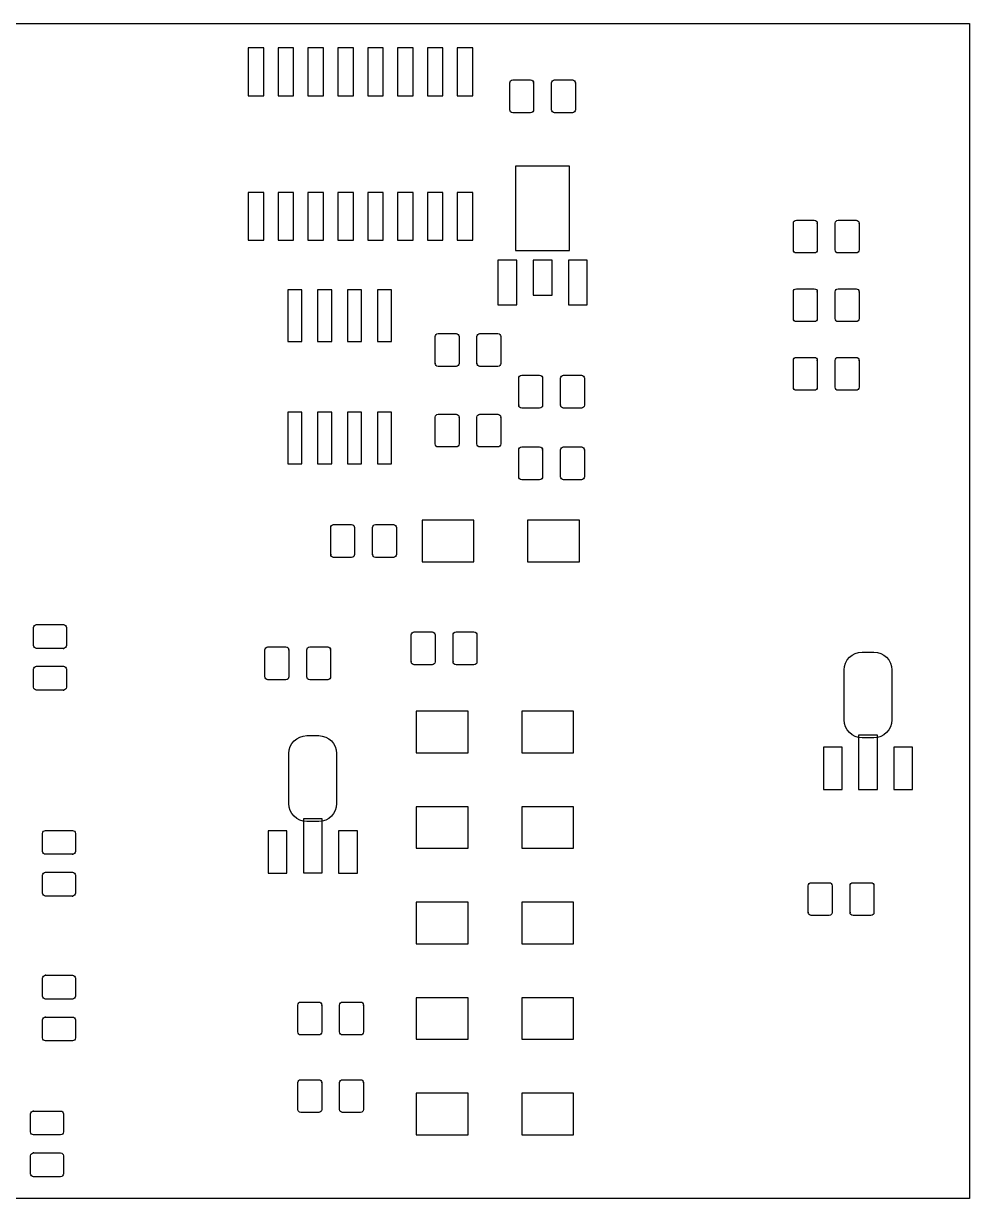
# Model space of a CAD drawing. Header units: millimetres. Extents: x 64 to 175, y 129 to 190.
# Drawn here: x 126.1 to 175.2, y 129.5 to 190.5 of the extents above; entities that cross this region are included whole.
import ezdxf

# ---------------------------------------------------------------- set-up
doc = ezdxf.new("R2010")
doc.units = ezdxf.units.MM
doc.layers.add('20', color=7, linetype='Continuous')
doc.layers.add('32', color=7, linetype='Continuous')

# ---------------------------------------------------------------- blocks, each defined once
blk = doc.blocks.new('SE4')
at = {"color": 7, "linetype": 'Continuous', "lineweight": 30}
for p, q in [((149.173, 149.827), (146.491, 149.827)), ((146.491, 149.827), (146.491, 147.669)), ((149.173, 147.669), (149.173, 149.827)), ((146.491, 147.669), (149.173, 147.669))]:
    blk.add_line(p, q, dxfattribs=at)
blk = doc.blocks.new('SE5')
at = {"color": 7, "linetype": 'Continuous', "lineweight": 30}
for p, q in [((154.64, 149.827), (151.958, 149.827)), ((151.958, 149.827), (151.958, 147.669)), ((154.64, 147.669), (154.64, 149.827)), ((151.958, 147.669), (154.64, 147.669))]:
    blk.add_line(p, q, dxfattribs=at)
blk = doc.blocks.new('SE6')
at = {"color": 7, "linetype": 'Continuous', "lineweight": 30}
for p, q in [((149.173, 144.873), (146.491, 144.873)), ((146.491, 144.873), (146.491, 142.715)), ((149.173, 142.715), (149.173, 144.873)), ((146.491, 142.715), (149.173, 142.715))]:
    blk.add_line(p, q, dxfattribs=at)
blk = doc.blocks.new('SE7')
at = {"color": 7, "linetype": 'Continuous', "lineweight": 30}
for p, q in [((154.64, 144.873), (151.958, 144.873)), ((151.958, 144.873), (151.958, 142.715)), ((154.64, 142.715), (154.64, 144.873)), ((151.958, 142.715), (154.64, 142.715))]:
    blk.add_line(p, q, dxfattribs=at)
blk = doc.blocks.new('SE8')
at = {"color": 7, "linetype": 'Continuous', "lineweight": 30}
for p, q in [((149.483, 164.692), (146.8, 164.692)), ((146.8, 164.692), (146.8, 162.534)), ((149.483, 162.534), (149.483, 164.692)), ((146.8, 162.534), (149.483, 162.534))]:
    blk.add_line(p, q, dxfattribs=at)
blk = doc.blocks.new('SE9')
at = {"color": 7, "linetype": 'Continuous', "lineweight": 30}
for p, q in [((154.949, 164.692), (152.267, 164.692)), ((152.267, 164.692), (152.267, 162.534)), ((154.949, 162.534), (154.949, 164.692)), ((152.267, 162.534), (154.949, 162.534))]:
    blk.add_line(p, q, dxfattribs=at)
blk = doc.blocks.new('SE14')
at = {"color": 7, "linetype": 'Continuous', "lineweight": 30}
for p, q in [((149.173, 139.918), (146.491, 139.918)), ((146.491, 139.918), (146.491, 137.76)), ((149.173, 137.76), (149.173, 139.918)), ((146.491, 137.76), (149.173, 137.76))]:
    blk.add_line(p, q, dxfattribs=at)
blk = doc.blocks.new('SE15')
at = {"color": 7, "linetype": 'Continuous', "lineweight": 30}
for p, q in [((154.64, 139.918), (151.958, 139.918)), ((151.958, 139.918), (151.958, 137.76)), ((154.64, 137.76), (154.64, 139.918)), ((151.958, 137.76), (154.64, 137.76))]:
    blk.add_line(p, q, dxfattribs=at)
blk = doc.blocks.new('SE16')
at = {"color": 7, "linetype": 'Continuous', "lineweight": 30}
for p, q in [((149.173, 134.963), (146.491, 134.963)), ((146.491, 134.963), (146.491, 132.805)), ((149.173, 132.805), (149.173, 134.963)), ((146.491, 132.805), (149.173, 132.805))]:
    blk.add_line(p, q, dxfattribs=at)
blk = doc.blocks.new('SE17')
at = {"color": 7, "linetype": 'Continuous', "lineweight": 30}
for p, q in [((154.64, 134.963), (151.958, 134.963)), ((151.958, 134.963), (151.958, 132.805)), ((154.64, 132.805), (154.64, 134.963)), ((151.958, 132.805), (154.64, 132.805))]:
    blk.add_line(p, q, dxfattribs=at)
blk = doc.blocks.new('SE20')
at = {"color": 7, "linetype": 'Continuous', "lineweight": 30}
for p, q in [((149.173, 154.782), (146.491, 154.782)), ((146.491, 154.782), (146.491, 152.624)), ((149.173, 152.624), (149.173, 154.782)), ((146.491, 152.624), (149.173, 152.624))]:
    blk.add_line(p, q, dxfattribs=at)
blk = doc.blocks.new('SE21')
at = {"color": 7, "linetype": 'Continuous', "lineweight": 30}
for p, q in [((154.64, 154.782), (151.958, 154.782)), ((151.958, 154.782), (151.958, 152.624)), ((154.64, 152.624), (154.64, 154.782)), ((151.958, 152.624), (154.64, 152.624))]:
    blk.add_line(p, q, dxfattribs=at)
blk = doc.blocks.new('SE42')
at = {"color": 7, "linetype": 'Continuous', "lineweight": 30}
for p, q in [((145.202, 176.64), (144.47, 176.64)), ((144.47, 176.64), (144.47, 173.958)), ((145.202, 173.958), (145.202, 176.64)), ((144.47, 173.958), (145.202, 173.958))]:
    blk.add_line(p, q, dxfattribs=at)
blk = doc.blocks.new('SE43')
at = {"color": 7, "linetype": 'Continuous', "lineweight": 30}
for p, q in [((143.654, 176.64), (142.922, 176.64)), ((142.922, 176.64), (142.922, 173.958)), ((143.654, 173.958), (143.654, 176.64)), ((142.922, 173.958), (143.654, 173.958))]:
    blk.add_line(p, q, dxfattribs=at)
blk = doc.blocks.new('SE44')
at = {"color": 7, "linetype": 'Continuous', "lineweight": 30}
for p, q in [((142.105, 176.64), (141.374, 176.64)), ((141.374, 176.64), (141.374, 173.958)), ((142.105, 173.958), (142.105, 176.64)), ((141.374, 173.958), (142.105, 173.958))]:
    blk.add_line(p, q, dxfattribs=at)
blk = doc.blocks.new('SE45')
at = {"color": 7, "linetype": 'Continuous', "lineweight": 30}
for p, q in [((140.557, 176.64), (139.825, 176.64)), ((139.825, 176.64), (139.825, 173.958)), ((140.557, 173.958), (140.557, 176.64)), ((139.825, 173.958), (140.557, 173.958))]:
    blk.add_line(p, q, dxfattribs=at)
blk = doc.blocks.new('SE46')
at = {"color": 7, "linetype": 'Continuous', "lineweight": 30}
for p, q in [((140.557, 170.3), (139.825, 170.3)), ((139.825, 170.3), (139.825, 167.618)), ((140.557, 167.618), (140.557, 170.3)), ((139.825, 167.618), (140.557, 167.618))]:
    blk.add_line(p, q, dxfattribs=at)
blk = doc.blocks.new('SE47')
at = {"color": 7, "linetype": 'Continuous', "lineweight": 30}
for p, q in [((142.105, 170.3), (141.374, 170.3)), ((141.374, 170.3), (141.374, 167.618)), ((142.105, 167.618), (142.105, 170.3)), ((141.374, 167.618), (142.105, 167.618))]:
    blk.add_line(p, q, dxfattribs=at)
blk = doc.blocks.new('SE48')
at = {"color": 7, "linetype": 'Continuous', "lineweight": 30}
for p, q in [((143.654, 170.3), (142.922, 170.3)), ((142.922, 170.3), (142.922, 167.618)), ((143.654, 167.618), (143.654, 170.3)), ((142.922, 167.618), (143.654, 167.618))]:
    blk.add_line(p, q, dxfattribs=at)
blk = doc.blocks.new('SE49')
at = {"color": 7, "linetype": 'Continuous', "lineweight": 30}
for p, q in [((145.202, 170.3), (144.47, 170.3)), ((144.47, 170.3), (144.47, 167.618)), ((145.202, 167.618), (145.202, 170.3)), ((144.47, 167.618), (145.202, 167.618))]:
    blk.add_line(p, q, dxfattribs=at)
blk = doc.blocks.new('SE80')
at = {"color": 7, "linetype": 'Continuous', "lineweight": 30}
for p, q in [((149.419, 189.192), (148.614, 189.192)), ((148.614, 189.192), (148.614, 186.715)), ((149.419, 186.715), (149.419, 189.192)), ((148.614, 186.715), (149.419, 186.715))]:
    blk.add_line(p, q, dxfattribs=at)
blk = doc.blocks.new('SE81')
at = {"color": 7, "linetype": 'Continuous', "lineweight": 30}
for p, q in [((147.871, 189.192), (147.066, 189.192)), ((147.066, 189.192), (147.066, 186.715)), ((147.871, 186.715), (147.871, 189.192)), ((147.066, 186.715), (147.871, 186.715))]:
    blk.add_line(p, q, dxfattribs=at)
blk = doc.blocks.new('SE82')
at = {"color": 7, "linetype": 'Continuous', "lineweight": 30}
for p, q in [((146.323, 189.192), (145.517, 189.192)), ((145.517, 189.192), (145.517, 186.715)), ((146.323, 186.715), (146.323, 189.192)), ((145.517, 186.715), (146.323, 186.715))]:
    blk.add_line(p, q, dxfattribs=at)
blk = doc.blocks.new('SE83')
at = {"color": 7, "linetype": 'Continuous', "lineweight": 30}
for p, q in [((144.774, 189.192), (143.969, 189.192)), ((143.969, 189.192), (143.969, 186.715)), ((144.774, 186.715), (144.774, 189.192)), ((143.969, 186.715), (144.774, 186.715))]:
    blk.add_line(p, q, dxfattribs=at)
blk = doc.blocks.new('SE84')
at = {"color": 7, "linetype": 'Continuous', "lineweight": 30}
for p, q in [((143.226, 189.192), (142.421, 189.192)), ((142.421, 189.192), (142.421, 186.715)), ((143.226, 186.715), (143.226, 189.192)), ((142.421, 186.715), (143.226, 186.715))]:
    blk.add_line(p, q, dxfattribs=at)
blk = doc.blocks.new('SE85')
at = {"color": 7, "linetype": 'Continuous', "lineweight": 30}
for p, q in [((141.677, 189.192), (140.872, 189.192)), ((140.872, 189.192), (140.872, 186.715)), ((141.677, 186.715), (141.677, 189.192)), ((140.872, 186.715), (141.677, 186.715))]:
    blk.add_line(p, q, dxfattribs=at)
blk = doc.blocks.new('SE86')
at = {"color": 7, "linetype": 'Continuous', "lineweight": 30}
for p, q in [((140.129, 189.192), (139.324, 189.192)), ((139.324, 189.192), (139.324, 186.715)), ((140.129, 186.715), (140.129, 189.192)), ((139.324, 186.715), (140.129, 186.715))]:
    blk.add_line(p, q, dxfattribs=at)
blk = doc.blocks.new('SE87')
at = {"color": 7, "linetype": 'Continuous', "lineweight": 30}
for p, q in [((138.581, 189.192), (137.776, 189.192)), ((137.776, 189.192), (137.776, 186.715)), ((138.581, 186.715), (138.581, 189.192)), ((137.776, 186.715), (138.581, 186.715))]:
    blk.add_line(p, q, dxfattribs=at)
blk = doc.blocks.new('SE88')
at = {"color": 7, "linetype": 'Continuous', "lineweight": 30}
for p, q in [((138.581, 181.698), (137.776, 181.698)), ((137.776, 181.698), (137.776, 179.221)), ((138.581, 179.221), (138.581, 181.698)), ((137.776, 179.221), (138.581, 179.221))]:
    blk.add_line(p, q, dxfattribs=at)
blk = doc.blocks.new('SE89')
at = {"color": 7, "linetype": 'Continuous', "lineweight": 30}
for p, q in [((140.129, 181.698), (139.324, 181.698)), ((139.324, 181.698), (139.324, 179.221)), ((140.129, 179.221), (140.129, 181.698)), ((139.324, 179.221), (140.129, 179.221))]:
    blk.add_line(p, q, dxfattribs=at)
blk = doc.blocks.new('SE90')
at = {"color": 7, "linetype": 'Continuous', "lineweight": 30}
for p, q in [((141.677, 181.698), (140.872, 181.698)), ((140.872, 181.698), (140.872, 179.221)), ((141.677, 179.221), (141.677, 181.698)), ((140.872, 179.221), (141.677, 179.221))]:
    blk.add_line(p, q, dxfattribs=at)
blk = doc.blocks.new('SE91')
at = {"color": 7, "linetype": 'Continuous', "lineweight": 30}
for p, q in [((143.226, 181.698), (142.421, 181.698)), ((142.421, 181.698), (142.421, 179.221)), ((143.226, 179.221), (143.226, 181.698)), ((142.421, 179.221), (143.226, 179.221))]:
    blk.add_line(p, q, dxfattribs=at)
blk = doc.blocks.new('SE92')
at = {"color": 7, "linetype": 'Continuous', "lineweight": 30}
for p, q in [((144.774, 181.698), (143.969, 181.698)), ((143.969, 181.698), (143.969, 179.221)), ((144.774, 179.221), (144.774, 181.698)), ((143.969, 179.221), (144.774, 179.221))]:
    blk.add_line(p, q, dxfattribs=at)
blk = doc.blocks.new('SE93')
at = {"color": 7, "linetype": 'Continuous', "lineweight": 30}
for p, q in [((146.323, 181.698), (145.517, 181.698)), ((145.517, 181.698), (145.517, 179.221)), ((146.323, 179.221), (146.323, 181.698)), ((145.517, 179.221), (146.323, 179.221))]:
    blk.add_line(p, q, dxfattribs=at)
blk = doc.blocks.new('SE94')
at = {"color": 7, "linetype": 'Continuous', "lineweight": 30}
for p, q in [((147.871, 181.698), (147.066, 181.698)), ((147.066, 181.698), (147.066, 179.221)), ((147.871, 179.221), (147.871, 181.698)), ((147.066, 179.221), (147.871, 179.221))]:
    blk.add_line(p, q, dxfattribs=at)
blk = doc.blocks.new('SE95')
at = {"color": 7, "linetype": 'Continuous', "lineweight": 30}
for p, q in [((149.419, 181.698), (148.614, 181.698)), ((148.614, 181.698), (148.614, 179.221)), ((149.419, 179.221), (149.419, 181.698)), ((148.614, 179.221), (149.419, 179.221))]:
    blk.add_line(p, q, dxfattribs=at)
blk = doc.blocks.new('SE96')
at = {"color": 7, "linetype": 'Continuous', "lineweight": 30}
for p, q in [((150.726, 178.187), (150.726, 175.871)), ((151.702, 178.187), (150.726, 178.187)), ((151.702, 175.871), (151.702, 178.187)), ((150.726, 175.871), (151.702, 175.871))]:
    blk.add_line(p, q, dxfattribs=at)
blk = doc.blocks.new('SE97')
at = {"color": 7, "linetype": 'Continuous', "lineweight": 30}
for p, q in [((152.555, 178.187), (152.555, 176.358)), ((153.53, 178.187), (152.555, 178.187)), ((153.53, 176.358), (153.53, 178.187)), ((152.555, 176.358), (153.53, 176.358))]:
    blk.add_line(p, q, dxfattribs=at)
blk = doc.blocks.new('SE98')
at = {"color": 7, "linetype": 'Continuous', "lineweight": 30}
for p, q in [((154.384, 178.187), (154.384, 175.871)), ((155.359, 178.187), (154.384, 178.187)), ((155.359, 175.871), (155.359, 178.187)), ((154.384, 175.871), (155.359, 175.871))]:
    blk.add_line(p, q, dxfattribs=at)
blk = doc.blocks.new('SE99')
at = {"color": 7, "linetype": 'Continuous', "lineweight": 30}
for p, q in [((151.641, 183.064), (151.641, 178.675)), ((154.445, 183.064), (151.641, 183.064)), ((154.445, 178.675), (154.445, 183.064)), ((151.641, 178.675), (154.445, 178.675))]:
    blk.add_line(p, q, dxfattribs=at)
blk = doc.blocks.new('SE100')
at = {"color": 7, "linetype": 'Continuous', "lineweight": 30}
for p, q in [((167.605, 152.916), (167.605, 150.721)), ((168.58, 152.916), (167.605, 152.916)), ((168.58, 150.721), (168.58, 152.916)), ((167.605, 150.721), (168.58, 150.721))]:
    blk.add_line(p, q, dxfattribs=at)
blk = doc.blocks.new('SE101')
at = {"color": 7, "linetype": 'Continuous', "lineweight": 30}
for p, q in [((169.432, 153.53), (169.432, 150.726)), ((170.408, 153.53), (169.432, 153.53)), ((170.408, 150.726), (170.408, 153.53)), ((169.432, 150.726), (170.408, 150.726))]:
    blk.add_line(p, q, dxfattribs=at)
blk = doc.blocks.new('SE102')
at = {"color": 7, "linetype": 'Continuous', "lineweight": 30}
for p, q in [((171.26, 152.916), (171.26, 150.721)), ((172.235, 152.916), (171.26, 152.916)), ((172.235, 150.721), (172.235, 152.916)), ((171.26, 150.721), (172.235, 150.721))]:
    blk.add_line(p, q, dxfattribs=at)
blk = doc.blocks.new('SE112')
at = {"color": 7, "linetype": 'Continuous', "lineweight": 30}
for p, q in [((138.805, 148.58), (138.805, 146.386)), ((139.78, 148.58), (138.805, 148.58)), ((139.78, 146.386), (139.78, 148.58)), ((138.805, 146.386), (139.78, 146.386))]:
    blk.add_line(p, q, dxfattribs=at)
blk = doc.blocks.new('SE113')
at = {"color": 7, "linetype": 'Continuous', "lineweight": 30}
for p, q in [((140.632, 149.195), (140.632, 146.39)), ((141.608, 149.195), (140.632, 149.195)), ((141.608, 146.39), (141.608, 149.195)), ((140.632, 146.39), (141.608, 146.39))]:
    blk.add_line(p, q, dxfattribs=at)
blk = doc.blocks.new('SE114')
at = {"color": 7, "linetype": 'Continuous', "lineweight": 30}
for p, q in [((142.46, 148.58), (142.46, 146.386)), ((143.435, 148.58), (142.46, 148.58)), ((143.435, 146.386), (143.435, 148.58)), ((142.46, 146.386), (143.435, 146.386))]:
    blk.add_line(p, q, dxfattribs=at)
blk = doc.blocks.new('RECT162560X223520R25_View_1')
at = {"color": 7, "linetype": 'Continuous', "lineweight": 30}
for p, q in [((0, 1.27), (0, 0.127)), ((0.889, 1.397), (0.127, 1.397)), ((1.016, 0.127), (1.016, 1.27)), ((0.127, 0), (0.889, 0))]:
    blk.add_line(p, q, dxfattribs=at)
for centre, start, end in [((0.127, 1.27), 90.0013, 179.9987), ((0.889, 1.27), 0.0013, 89.9987), ((0.127, 0.127), 180.0013, 269.9987), ((0.889, 0.127), 270.0013, 0)]:
    blk.add_arc(centre, 0.127, start, end, dxfattribs=at)
blk.add_point((1.016, 0.127), dxfattribs=at)
blk = doc.blocks.new('RECT162560X223520R25_View_4')
at = {"color": 7, "linetype": 'Continuous', "lineweight": 30}
for p, q in [((0, 1.27), (0, 0.127)), ((0.889, 1.397), (0.127, 1.397)), ((1.016, 0.127), (1.016, 1.27)), ((0.127, 0), (0.889, 0))]:
    blk.add_line(p, q, dxfattribs=at)
for centre, start, end in [((0.127, 1.27), 90.0013, 179.9987), ((0.889, 1.27), 0.0013, 89.9987), ((0.127, 0.127), 180.0013, 269.9987), ((0.889, 0.127), 270.0013, 0)]:
    blk.add_arc(centre, 0.127, start, end, dxfattribs=at)
blk.add_point((1.016, 0.127), dxfattribs=at)
blk = doc.blocks.new('RECT162560X223520R25_View_5')
at = {"color": 7, "linetype": 'Continuous', "lineweight": 30}
for p, q in [((0, 1.27), (0, 0.127)), ((0.889, 1.397), (0.127, 1.397)), ((1.016, 0.127), (1.016, 1.27)), ((0.127, 0), (0.889, 0))]:
    blk.add_line(p, q, dxfattribs=at)
for centre, start, end in [((0.127, 1.27), 90.0013, 179.9987), ((0.889, 1.27), 0.0013, 89.9987), ((0.127, 0.127), 180.0013, 269.9987), ((0.889, 0.127), 270.0013, 0)]:
    blk.add_arc(centre, 0.127, start, end, dxfattribs=at)
blk.add_point((1.016, 0.127), dxfattribs=at)
blk = doc.blocks.new('RECT162560X223520R25_View_7')
at = {"color": 7, "linetype": 'Continuous', "lineweight": 30}
for p, q in [((0, 1.27), (0, 0.127)), ((0.889, 1.397), (0.127, 1.397)), ((1.016, 0.127), (1.016, 1.27)), ((0.127, 0), (0.889, 0))]:
    blk.add_line(p, q, dxfattribs=at)
for centre, start, end in [((0.127, 1.27), 90.0013, 179.9987), ((0.889, 1.27), 0.0013, 89.9987), ((0.127, 0.127), 180.0013, 269.9987), ((0.889, 0.127), 270.0013, 0)]:
    blk.add_arc(centre, 0.127, start, end, dxfattribs=at)
blk.add_point((1.016, 0.127), dxfattribs=at)
blk = doc.blocks.new('RECT325120X584000R75_View_8')
at = {"color": 7, "linetype": 'Continuous', "lineweight": 30}
for p, q in [((1.27, 3.65), (0.762, 3.65)), ((0, 2.888), (0, 0.762)), ((2.032, 0.762), (2.032, 2.888)), ((0.762, 0), (1.27, 0))]:
    blk.add_line(p, q, dxfattribs=at)
for centre, start, end in [((0.762, 2.888), 90.0013, 179.9987), ((1.27, 2.888), 0.0013, 89.9987), ((0.762, 0.762), 180.0013, 269.9987), ((1.27, 0.762), 270.0013, 359.9987)]:
    blk.add_arc(centre, 0.762, start, end, dxfattribs=at)
blk = doc.blocks.new('RECT325120X584000R75_View_10')
at = {"color": 7, "linetype": 'Continuous', "lineweight": 30}
for p, q in [((1.27, 3.65), (0.762, 3.65)), ((0, 2.888), (0, 0.762)), ((2.032, 0.762), (2.032, 2.888)), ((0.762, 0), (1.27, 0))]:
    blk.add_line(p, q, dxfattribs=at)
for centre, start, end in [((0.762, 2.888), 90.0013, 179.9987), ((1.27, 2.888), 0.0013, 89.9987), ((0.762, 0.762), 180.0013, 269.9987), ((1.27, 0.762), 270.0013, 359.9987)]:
    blk.add_arc(centre, 0.762, start, end, dxfattribs=at)
blk = doc.blocks.new('RECT162560X223520R25_View_11')
at = {"color": 7, "linetype": 'Continuous', "lineweight": 30}
for p, q in [((0, 1.27), (0, 0.127)), ((0.889, 1.397), (0.127, 1.397)), ((1.016, 0.127), (1.016, 1.27)), ((0.127, 0), (0.889, 0))]:
    blk.add_line(p, q, dxfattribs=at)
for centre, start, end in [((0.127, 1.27), 90.0013, 179.9987), ((0.889, 1.27), 0.0013, 89.9987), ((0.127, 0.127), 180.0013, 269.9987), ((0.889, 0.127), 270.0013, 0)]:
    blk.add_arc(centre, 0.127, start, end, dxfattribs=at)
blk.add_point((1.016, 0.127), dxfattribs=at)
blk = doc.blocks.new('RECT162560X223520R25_View_12')
at = {"color": 7, "linetype": 'Continuous', "lineweight": 30}
for p, q in [((0, 1.27), (0, 0.127)), ((0.889, 1.397), (0.127, 1.397)), ((1.016, 0.127), (1.016, 1.27)), ((0.127, 0), (0.889, 0))]:
    blk.add_line(p, q, dxfattribs=at)
for centre, start, end in [((0.127, 1.27), 90.0013, 179.9987), ((0.889, 1.27), 0.0013, 89.9987), ((0.127, 0.127), 180.0013, 269.9987), ((0.889, 0.127), 270.0013, 0)]:
    blk.add_arc(centre, 0.127, start, end, dxfattribs=at)
blk.add_point((1.016, 0.127), dxfattribs=at)
blk = doc.blocks.new('RECT162560X223520R25_View_13')
at = {"color": 7, "linetype": 'Continuous', "lineweight": 30}
for p, q in [((0, 1.27), (0, 0.127)), ((0.889, 1.397), (0.127, 1.397)), ((1.016, 0.127), (1.016, 1.27)), ((0.127, 0), (0.889, 0))]:
    blk.add_line(p, q, dxfattribs=at)
for centre, start, end in [((0.127, 1.27), 90.0013, 179.9987), ((0.889, 1.27), 0.0013, 89.9987), ((0.127, 0.127), 180.0013, 269.9987), ((0.889, 0.127), 270.0013, 0)]:
    blk.add_arc(centre, 0.127, start, end, dxfattribs=at)
blk.add_point((1.016, 0.127), dxfattribs=at)
blk = doc.blocks.new('RECT162560X223520R25_View_15')
at = {"color": 7, "linetype": 'Continuous', "lineweight": 30}
for p, q in [((0, 1.27), (0, 0.127)), ((0.889, 1.397), (0.127, 1.397)), ((1.016, 0.127), (1.016, 1.27)), ((0.127, 0), (0.889, 0))]:
    blk.add_line(p, q, dxfattribs=at)
for centre, start, end in [((0.127, 1.27), 90.0013, 179.9987), ((0.889, 1.27), 0.0013, 89.9987), ((0.127, 0.127), 180.0013, 269.9987), ((0.889, 0.127), 270.0013, 0)]:
    blk.add_arc(centre, 0.127, start, end, dxfattribs=at)
blk.add_point((1.016, 0.127), dxfattribs=at)
blk = doc.blocks.new('RECT162560X223520R25_View_18')
at = {"color": 7, "linetype": 'Continuous', "lineweight": 30}
for p, q in [((0, 1.27), (0, 0.127)), ((0.889, 1.397), (0.127, 1.397)), ((1.016, 0.127), (1.016, 1.27)), ((0.127, 0), (0.889, 0))]:
    blk.add_line(p, q, dxfattribs=at)
for centre, start, end in [((0.127, 1.27), 90.0013, 179.9987), ((0.889, 1.27), 0.0013, 89.9987), ((0.127, 0.127), 180.0013, 269.9987), ((0.889, 0.127), 270.0013, 0)]:
    blk.add_arc(centre, 0.127, start, end, dxfattribs=at)
blk.add_point((1.016, 0.127), dxfattribs=at)
blk = doc.blocks.new('RECT162560X223520R25_View_19')
at = {"color": 7, "linetype": 'Continuous', "lineweight": 30}
for p, q in [((0, 1.27), (0, 0.127)), ((0.889, 1.397), (0.127, 1.397)), ((1.016, 0.127), (1.016, 1.27)), ((0.127, 0), (0.889, 0))]:
    blk.add_line(p, q, dxfattribs=at)
for centre, start, end in [((0.127, 1.27), 90.0013, 179.9987), ((0.889, 1.27), 0.0013, 89.9987), ((0.127, 0.127), 180.0013, 269.9987), ((0.889, 0.127), 270.0013, 0)]:
    blk.add_arc(centre, 0.127, start, end, dxfattribs=at)
blk.add_point((1.016, 0.127), dxfattribs=at)
blk = doc.blocks.new('RECT162560X223520R25_View_23')
at = {"color": 7, "linetype": 'Continuous', "lineweight": 30}
for p, q in [((0, 1.27), (0, 0.127)), ((0.889, 1.397), (0.127, 1.397)), ((1.016, 0.127), (1.016, 1.27)), ((0.127, 0), (0.889, 0))]:
    blk.add_line(p, q, dxfattribs=at)
for centre, start, end in [((0.127, 1.27), 90.0013, 179.9987), ((0.889, 1.27), 0.0013, 89.9987), ((0.127, 0.127), 180.0013, 269.9987), ((0.889, 0.127), 270.0013, 0)]:
    blk.add_arc(centre, 0.127, start, end, dxfattribs=at)
blk.add_point((1.016, 0.127), dxfattribs=at)
blk = doc.blocks.new('RECT162560X223520R25_View_31')
at = {"color": 7, "linetype": 'Continuous', "lineweight": 30}
for p, q in [((0, 1.27), (0, 0.127)), ((0.889, 1.397), (0.127, 1.397)), ((1.016, 0.127), (1.016, 1.27)), ((0.127, 0), (0.889, 0))]:
    blk.add_line(p, q, dxfattribs=at)
for centre, start, end in [((0.127, 1.27), 90.0013, 179.9987), ((0.889, 1.27), 0.0013, 89.9987), ((0.127, 0.127), 180.0013, 269.9987), ((0.889, 0.127), 270.0013, 0)]:
    blk.add_arc(centre, 0.127, start, end, dxfattribs=at)
blk.add_point((1.016, 0.127), dxfattribs=at)
blk = doc.blocks.new('RECT162560X223520R25_View_34')
at = {"color": 7, "linetype": 'Continuous', "lineweight": 30}
for p, q in [((0, 1.27), (0, 0.127)), ((0.889, 1.397), (0.127, 1.397)), ((1.016, 0.127), (1.016, 1.27)), ((0.127, 0), (0.889, 0))]:
    blk.add_line(p, q, dxfattribs=at)
for centre, start, end in [((0.127, 1.27), 90.0013, 179.9987), ((0.889, 1.27), 0.0013, 89.9987), ((0.127, 0.127), 180.0013, 269.9987), ((0.889, 0.127), 270.0013, 0)]:
    blk.add_arc(centre, 0.127, start, end, dxfattribs=at)
blk.add_point((1.016, 0.127), dxfattribs=at)
blk = doc.blocks.new('RECT162560X223520R25_View_35')
at = {"color": 7, "linetype": 'Continuous', "lineweight": 30}
for p, q in [((0, 1.27), (0, 0.127)), ((0.889, 1.397), (0.127, 1.397)), ((1.016, 0.127), (1.016, 1.27)), ((0.127, 0), (0.889, 0))]:
    blk.add_line(p, q, dxfattribs=at)
for centre, start, end in [((0.127, 1.27), 90.0013, 179.9987), ((0.889, 1.27), 0.0013, 89.9987), ((0.127, 0.127), 180.0013, 269.9987), ((0.889, 0.127), 270.0013, 0)]:
    blk.add_arc(centre, 0.127, start, end, dxfattribs=at)
blk.add_point((1.016, 0.127), dxfattribs=at)
blk = doc.blocks.new('RECT162560X223520R25_View_36')
at = {"color": 7, "linetype": 'Continuous', "lineweight": 30}
for p, q in [((0, 1.27), (0, 0.127)), ((0.889, 1.397), (0.127, 1.397)), ((1.016, 0.127), (1.016, 1.27)), ((0.127, 0), (0.889, 0))]:
    blk.add_line(p, q, dxfattribs=at)
for centre, start, end in [((0.127, 1.27), 90.0013, 179.9987), ((0.889, 1.27), 0.0013, 89.9987), ((0.127, 0.127), 180.0013, 269.9987), ((0.889, 0.127), 270.0013, 0)]:
    blk.add_arc(centre, 0.127, start, end, dxfattribs=at)
blk.add_point((1.016, 0.127), dxfattribs=at)
blk = doc.blocks.new('RECT162560X223520R25_View_37')
at = {"color": 7, "linetype": 'Continuous', "lineweight": 30}
for p, q in [((0, 1.27), (0, 0.127)), ((0.889, 1.397), (0.127, 1.397)), ((1.016, 0.127), (1.016, 1.27)), ((0.127, 0), (0.889, 0))]:
    blk.add_line(p, q, dxfattribs=at)
for centre, start, end in [((0.127, 1.27), 90.0013, 179.9987), ((0.889, 1.27), 0.0013, 89.9987), ((0.127, 0.127), 180.0013, 269.9987), ((0.889, 0.127), 270.0013, 0)]:
    blk.add_arc(centre, 0.127, start, end, dxfattribs=at)
blk.add_point((1.016, 0.127), dxfattribs=at)
blk = doc.blocks.new('RECT162560X223520R25_View_38')
at = {"color": 7, "linetype": 'Continuous', "lineweight": 30}
for p, q in [((0, 1.27), (0, 0.127)), ((0.889, 1.397), (0.127, 1.397)), ((1.016, 0.127), (1.016, 1.27)), ((0.127, 0), (0.889, 0))]:
    blk.add_line(p, q, dxfattribs=at)
for centre, start, end in [((0.127, 1.27), 90.0013, 179.9987), ((0.889, 1.27), 0.0013, 89.9987), ((0.127, 0.127), 180.0013, 269.9987), ((0.889, 0.127), 270.0013, 0)]:
    blk.add_arc(centre, 0.127, start, end, dxfattribs=at)
blk.add_point((1.016, 0.127), dxfattribs=at)
blk = doc.blocks.new('RECT162560X223520R25_View_39')
at = {"color": 7, "linetype": 'Continuous', "lineweight": 30}
for p, q in [((0, 1.27), (0, 0.127)), ((0.889, 1.397), (0.127, 1.397)), ((1.016, 0.127), (1.016, 1.27)), ((0.127, 0), (0.889, 0))]:
    blk.add_line(p, q, dxfattribs=at)
for centre, start, end in [((0.127, 1.27), 90.0013, 179.9987), ((0.889, 1.27), 0.0013, 89.9987), ((0.127, 0.127), 180.0013, 269.9987), ((0.889, 0.127), 270.0013, 0)]:
    blk.add_arc(centre, 0.127, start, end, dxfattribs=at)
blk.add_point((1.016, 0.127), dxfattribs=at)

msp = doc.modelspace()

# ---------------------------------------------------------------- linework, layer by layer
at = {"layer": '20', "color": 7, "linetype": 'Continuous', "lineweight": 30}
for p, q in [((64.335, 190.46), (175.185, 190.46)), ((175.185, 190.46), (175.185, 129.5)), ((175.185, 129.5), (64.335, 129.5))]:
    msp.add_line(p, q, dxfattribs=at)

# ---------------------------------------------------------------- block references
for name in ['SE87', 'SE86', 'SE85', 'SE84', 'SE83', 'SE82', 'SE81', 'SE80', 'SE99', 'SE88', 'SE89', 'SE90', 'SE91', 'SE92', 'SE93', 'SE94', 'SE95', 'SE96', 'SE97', 'SE98', 'SE45', 'SE44', 'SE43', 'SE42', 'SE46', 'SE47', 'SE48', 'SE49', 'SE8', 'SE9', 'SE20', 'SE21', 'SE101', 'SE100', 'SE102', 'SE4', 'SE5', 'SE113', 'SE112', 'SE114', 'SE6', 'SE7', 'SE14', 'SE15', 'SE16', 'SE17']:
    msp.add_blockref(name, (0, 0))
at = {"layer": '32', "color": 7, "xscale": -1.2192, "yscale": 1.2192, "zscale": 1.2192}
for name, p, rotation in [('RECT162560X223520R25_View_4', (151.339, 187.535), 180), ('RECT162560X223520R25_View_4', (153.507, 187.535), 180), ('RECT162560X223520R25_View_34', (166.049, 180.258), 180), ('RECT162560X223520R25_View_34', (168.217, 180.258), 180), ('RECT162560X223520R25_View_35', (166.049, 176.697), 180), ('RECT162560X223520R25_View_35', (168.217, 176.697), 180), ('RECT162560X223520R25_View_36', (166.049, 173.135), 180), ('RECT162560X223520R25_View_36', (168.217, 173.135), 180), ('RECT162560X223520R25_View_7', (147.468, 170.193), 180), ('RECT162560X223520R25_View_7', (149.636, 170.193), 180), ('RECT162560X223520R25_View_1', (151.804, 168.49), 180), ('RECT162560X223520R25_View_1', (153.972, 168.49), 180), ('RECT162560X223520R25_View_19', (128.346, 159.277), 90), ('RECT162560X223520R25_View_15', (138.643, 158.116), 180), ('RECT162560X223520R25_View_15', (140.81, 158.116), 180), ('RECT325120X584000R75_View_8', (168.681, 157.848), 180), ('RECT162560X223520R25_View_19', (128.346, 157.11), 90), ('RECT325120X584000R75_View_10', (139.881, 153.513), 180), ('RECT162560X223520R25_View_13', (128.81, 148.594), 90), ('RECT162560X223520R25_View_13', (128.81, 146.426), 90), ('RECT162560X223520R25_View_12', (127.107, 139.845), 270), ('RECT162560X223520R25_View_11', (140.346, 139.69), 180), ('RECT162560X223520R25_View_11', (142.514, 139.69), 180), ('RECT162560X223520R25_View_12', (127.107, 137.677), 270), ('RECT162560X223520R25_View_5', (140.346, 135.664), 180), ('RECT162560X223520R25_View_5', (142.514, 135.664), 180), ('RECT162560X223520R25_View_18', (126.488, 132.8), 270), ('RECT162560X223520R25_View_18', (126.488, 130.632), 270)]:
    msp.add_blockref(name, p, dxfattribs=dict(at, rotation=rotation))
for name, p in [('RECT162560X223520R25_View_39', (148.707, 172.671)), ('RECT162560X223520R25_View_39', (150.875, 172.671)), ('RECT162560X223520R25_View_31', (153.043, 170.503)), ('RECT162560X223520R25_View_31', (155.21, 170.503)), ('RECT162560X223520R25_View_38', (143.288, 162.761)), ('RECT162560X223520R25_View_38', (145.456, 162.761)), ('RECT162560X223520R25_View_37', (147.468, 157.187)), ('RECT162560X223520R25_View_37', (149.636, 157.187)), ('RECT162560X223520R25_View_23', (168.062, 144.181)), ('RECT162560X223520R25_View_23', (170.23, 144.181))]:
    msp.add_blockref(name, p, dxfattribs=at)

doc.saveas('drawing.dxf')
